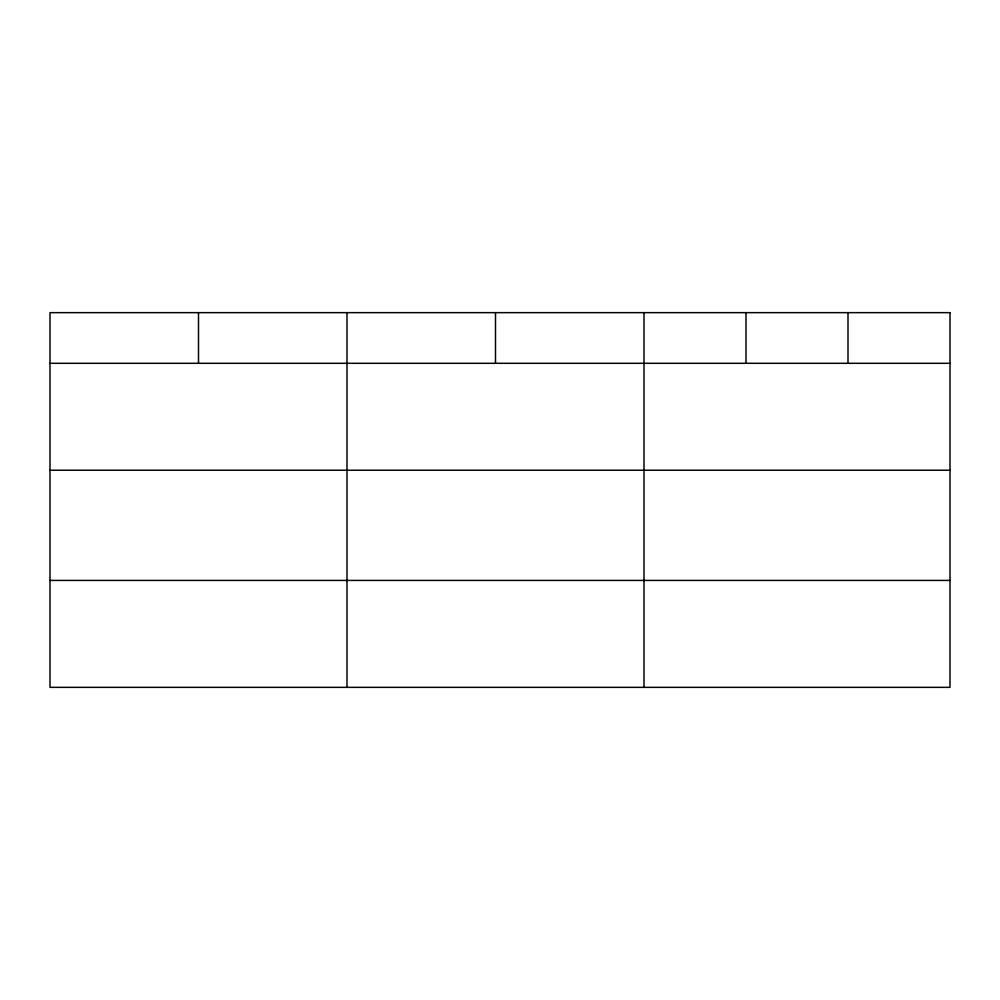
<?xml version="1.0" encoding="UTF-8"?>
<svg xmlns="http://www.w3.org/2000/svg" width="1000" height="1000" viewBox="0 0 1000 1000"><rect width="100%" height="100%" fill="white"/><g stroke="black" fill="none" stroke-linecap="round" stroke-linejoin="round"><path stroke-width="1.5" d="M50 363.3L950 363.3M50 470.238L950 470.238M50 580.413L950 580.413M848 312.65L848 363.3M746 312.65L746 363.3M644 312.65L644 687.35M495.5 312.65L495.5 363.3M347 312.65L347 687.35M198.5 312.65L198.5 363.3M950 312.65L50 312.65L50 687.35L950 687.35L950 312.65"/></g></svg>
